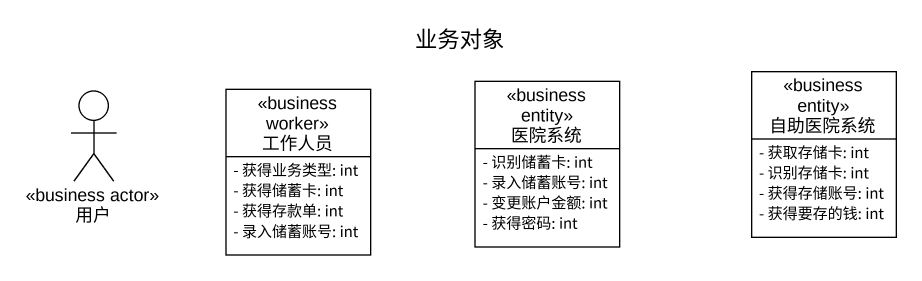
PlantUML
@startuml
title 业务对象
allowmixing
hide circle
hide empty members
skinparam classAttributeIconSize 0
actor 用户 <<business actor>>
class 工作人员 <<business worker>> {
  - 获得业务类型: int
  - 获得储蓄卡: int
  - 获得存款单: int
  - 录入储蓄账号: int
}
class 医院系统 <<business entity>> {
  - 识别储蓄卡: int
  - 录入储蓄账号: int
  - 变更账户金额: int
  - 获得密码: int
}
class 自助医院系统 <<business entity>> {
  - 获取存储卡: int
  - 识别存储卡: int
  - 获得存储账号: int
  - 获得要存的钱: int
}
@enduml
